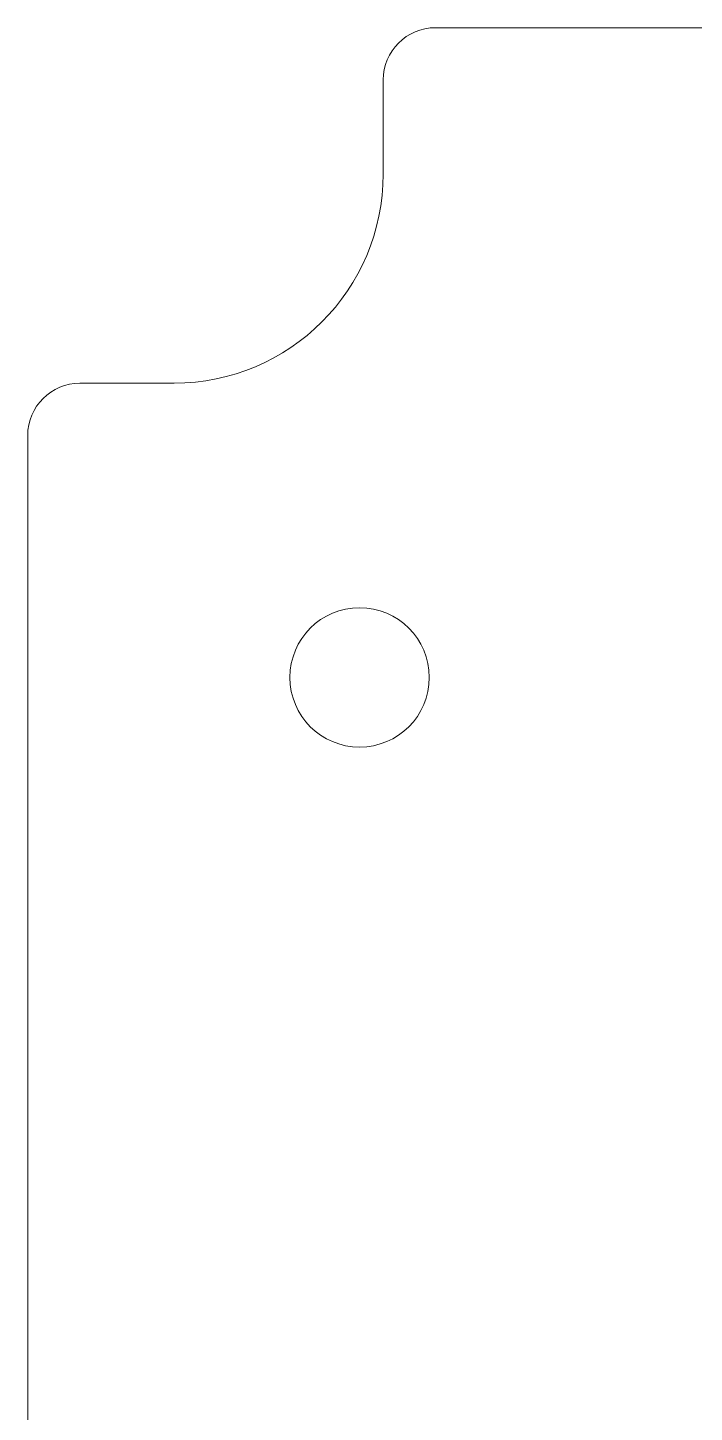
# Model space of a CAD drawing. Header units: millimetres. Extents: x -77 to 260, y -244 to 128.
# Drawn here: x -76.75 to -57.63, y 87.03 to 126.76 of the extents above; entities that cross this region are included whole.
import ezdxf

# ---------------------------------------------------------------- set-up
doc = ezdxf.new("R2010")
doc.units = ezdxf.units.MM
doc.header["$MEASUREMENT"] = 0
doc.layers.add('Cut', color=7, linetype='Continuous')

msp = doc.modelspace()

# ---------------------------------------------------------------- linework, layer by layer
at = {"layer": 'Cut', "color": 250, "lineweight": 9}
msp.add_open_spline([(15.9454, 126.7647), (15.9454, 126.7647), (-65.0547, 126.7647), (-65.0547, 126.7647), (-65.0547, 126.7647), (-65.8797, 126.7647), (-66.5547, 126.0897), (-66.5547, 125.2647), (-66.5547, 125.2647), (-66.5547, 125.2647), (-66.5547, 122.5647), (-66.5547, 122.5647), (-66.5547, 122.5647), (-66.5547, 119.251), (-69.241, 116.5647), (-72.5547, 116.5647), (-72.5547, 116.5647), (-72.5547, 116.5647), (-75.2546, 116.5647), (-75.2546, 116.5647), (-75.2546, 116.5647), (-76.0796, 116.5647), (-76.7546, 115.8897), (-76.7546, 115.0647), (-76.7546, 115.0647), (-76.7546, 115.0647), (-76.7546, -23.8355), (-76.7546, -23.8355), (-76.7546, -23.8355), (-76.7546, -24.6605), (-76.0796, -25.3355), (-75.2546, -25.3355), (-75.2546, -25.3355), (-75.2546, -25.3355), (-72.5547, -25.3355), (-72.5547, -25.3355), (-72.5547, -25.3355), (-69.241, -25.3355), (-66.5547, -28.0218), (-66.5547, -31.3355), (-66.5547, -31.3355), (-66.5547, -31.3355), (-66.5547, -34.0353), (-66.5547, -34.0353), (-66.5547, -34.0353), (-66.5547, -34.8603), (-65.8797, -35.5353), (-65.0547, -35.5353), (-65.0547, -35.5353), (-65.0547, -35.5353), (15.9454, -35.5353), (15.9454, -35.5353), (15.9454, -35.5353), (16.7704, -35.5353), (17.4454, -34.8603), (17.4454, -34.0353), (17.4454, -34.0353), (17.4454, -34.0353), (17.4454, -31.3355), (17.4454, -31.3355), (17.4454, -31.3355), (17.4454, -28.0218), (20.1317, -25.3355), (23.4454, -25.3355), (23.4454, -25.3355), (23.4454, -25.3355), (26.1454, -25.3355), (26.1454, -25.3355), (26.1454, -25.3355), (26.9704, -25.3355), (27.6454, -24.6605), (27.6454, -23.8355), (27.6454, -23.8355), (27.6454, -23.8355), (27.6454, 115.0647), (27.6454, 115.0647), (27.6454, 115.0647), (27.6454, 115.8897), (26.9704, 116.5647), (26.1454, 116.5647), (26.1454, 116.5647), (26.1454, 116.5647), (23.4454, 116.5647), (23.4454, 116.5647), (23.4454, 116.5647), (20.1317, 116.5647), (17.4454, 119.251), (17.4454, 122.5647), (17.4454, 122.5647), (17.4454, 122.5647), (17.4454, 125.2647), (17.4454, 125.2647), (17.4454, 125.2647), (17.4454, 126.0897), (16.7704, 126.7647), (15.9454, 126.7647)], degree=3, knots=[0, 0, 0, 0, 0.04, 0.04, 0.04, 0.04, 0.08, 0.08, 0.08, 0.08, 0.12, 0.12, 0.12, 0.12, 0.16, 0.16, 0.16, 0.16, 0.2, 0.2, 0.2, 0.2, 0.24, 0.24, 0.24, 0.24, 0.28, 0.28, 0.28, 0.28, 0.32, 0.32, 0.32, 0.32, 0.36, 0.36, 0.36, 0.36, 0.4, 0.4, 0.4, 0.4, 0.44, 0.44, 0.44, 0.44, 0.48, 0.48, 0.48, 0.48, 0.52, 0.52, 0.52, 0.52, 0.56, 0.56, 0.56, 0.56, 0.6, 0.6, 0.6, 0.6, 0.64, 0.64, 0.64, 0.64, 0.68, 0.68, 0.68, 0.68, 0.72, 0.72, 0.72, 0.72, 0.76, 0.76, 0.76, 0.76, 0.8, 0.8, 0.8, 0.8, 0.84, 0.84, 0.84, 0.84, 0.88, 0.88, 0.88, 0.88, 0.92, 0.92, 0.92, 0.92, 1, 1, 1, 1], dxfattribs=at)
at = {"layer": 'Cut', "lineweight": 9}
msp.add_open_spline([(-67.2306, 110.1196), (-66.1263, 110.1196), (-65.2309, 109.2239), (-65.2309, 108.1195), (-65.2309, 108.1195), (-65.2308, 107.0153), (-66.1265, 106.1195), (-67.2309, 106.1195), (-67.2309, 106.1195), (-68.3349, 106.1198), (-69.2308, 107.0152), (-69.2308, 108.1195), (-69.2308, 108.1195), (-69.2307, 109.2245), (-68.3352, 110.1194), (-67.2306, 110.1196)], degree=3, knots=[0, 0, 0, 0, 0.2, 0.2, 0.2, 0.2, 0.4, 0.4, 0.4, 0.4, 0.6, 0.6, 0.6, 0.6, 1, 1, 1, 1], dxfattribs=at)

doc.saveas('drawing.dxf')
